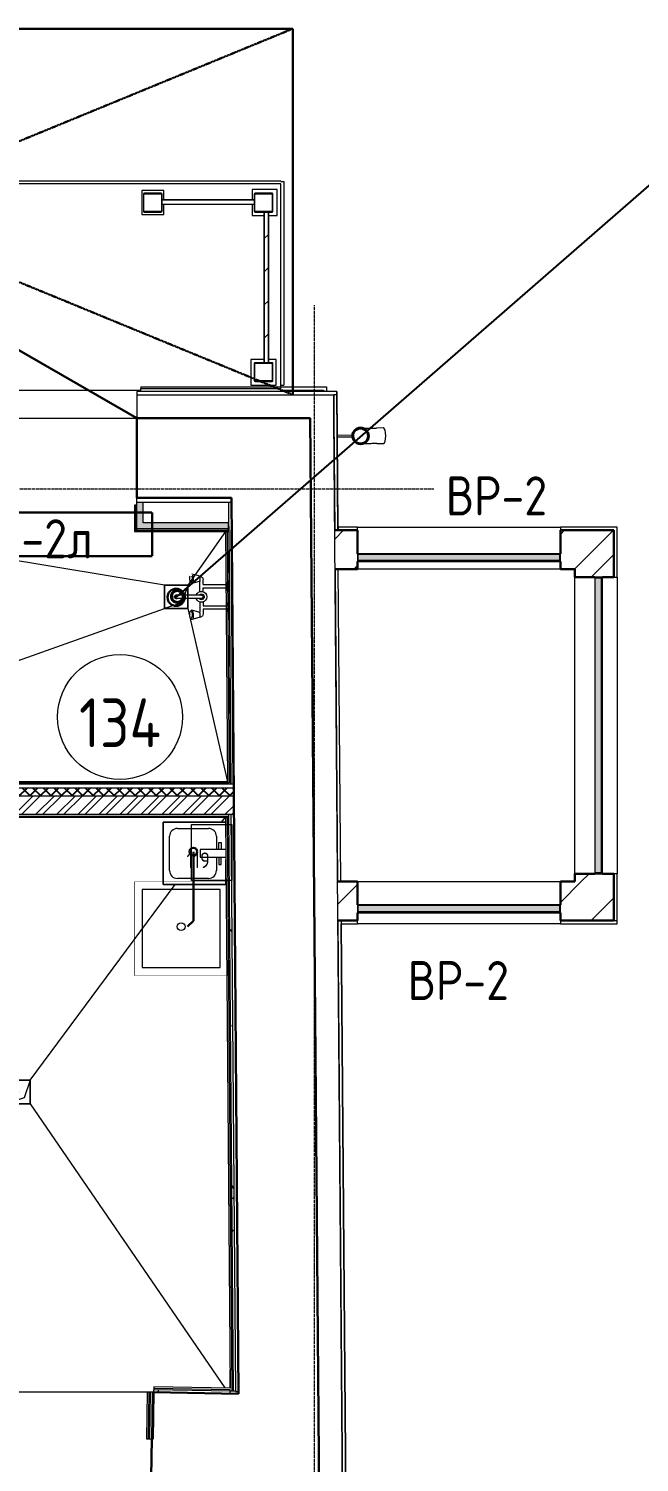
# Model space of a CAD drawing. Header units: millimetres. Extents: x -10178924 to 11692288, y -947381 to 58396.
# Drawn here: x 53519 to 57430, y -55059 to -45874 of the extents above; entities that cross this region are included whole.
import ezdxf
from ezdxf import colors
from ezdxf.entities.mleader import LeaderData, LeaderLine
from ezdxf.math import Vec2, Vec3

# ---------------------------------------------------------------- set-up
doc = ezdxf.new("R2010")
doc.units = ezdxf.units.MM
doc.linetypes.add('ADSK_Линия сетки', pattern=[25, 20, -2.5, 0, -2.5])
doc.linetypes.add('ADSK_Штриховая_ш3 п1_5', pattern=[4.5, 3, -1.5])
for name, color, linetype, lineweight in [('!К1', 32, 'Continuous', 30), ('!К3', 30, 'Continuous', 30), ('_ Окна', 7, 'Continuous', 9), ('_Задание ВК', 5, 'Continuous', 9), ('Аннотация', 7, 'Continuous', 18), ('Двери', 7, 'Continuous', 9), ('Марки дверей', 7, 'Continuous', 20), ('Марки окон', 7, 'Continuous', 20), ('Обобщенные модели', 7, 'Continuous', 18), ('Оборудование', 7, 'Continuous', 18), ('Ограждение', 7, 'Continuous', 9), ('Окна', 7, 'Continuous', 9), ('Оси', 253, 'Continuous', 9), ('Перекрытие', 7, 'Continuous', 18), ('Пищ_Спец', 250, 'Continuous', 30), ('Сантехника', 7, 'Continuous', 18), ('Стены внутренние', 7, 'Continuous', 18), ('Стены наружные', 7, 'Continuous', 18), ('Стены несущие', 7, 'Continuous', 30), ('Стены отделка', 7, 'Continuous', 30), ('Стены штриховка', 7, 'Continuous', 9), ('ТХ', 5, 'Continuous', 5), ('ТХ ВК Оборудование', 5, 'Continuous', 15), ('ШТРИХОВКА', 252, 'Continuous', 15)]:
    doc.layers.add(name, color=color, linetype=linetype, lineweight=lineweight)
doc.layers.add('Линии', color=7, linetype='Continuous', lineweight=9, true_color=0x00a600)
doc.layers.add('Тонкая', color=7, linetype='Continuous')
doc.styles.add('GOST Common', font='GOST_Common.ttf', dxfattribs={"width": 0.9, "height": 350})
doc.styles.add('GOST Common_2', font='GOST_Common.ttf', dxfattribs={"width": 0.9, "height": 250})
doc.styles.add('ISO_100', font='isocpeui.ttf', dxfattribs={"height": 150})
pattern_1 = [(0, (0, -66749.99), (406.4, 101.6), [33.528, -271.272, 33.528, -271.272, -1625.6]), (0, (0, -66749.99), (406.4, 101.6), [-609.6, 33.528, -576.072, 33.528, -271.272, -711.2]), (0, (0, -66749.99), (406.4, 101.6), [-1524, 33.528, -169.672, 33.528, -474.472]), (120, (152.4, -66699.19), (-291.18818, 301.15272), [33.528, -271.272, 33.528, -271.272, -1625.6]), (120, (152.4, -66699.19), (-291.18818, 301.15272), [-609.6, 33.528, -576.072, 33.528, -271.272, -711.2]), (120, (152.4, -66699.19), (-291.18818, 301.15272), [-1524, 33.528, -169.672, 33.528, -474.472]), (240, (203.2, -66495.99), (-115.21182, -402.75272), [33.528, -271.272, 33.528, -271.272, -1625.6]), (240, (203.2, -66495.99), (-115.21182, -402.75272), [-609.6, 33.528, -576.072, 33.528, -271.272, -711.2]), (240, (203.2, -66495.99), (-115.21182, -402.75272), [-1524, 33.528, -169.672, 33.528, -474.472])]
pattern_2 = [(45, (0, 0), (-106.06602, 106.06602), [])]
pattern_3 = [(45, (0, -66750), (-235.7317, 235.7317), []), (45, (157.15, -66750), (-235.7317, 235.7317), [])]

# ---------------------------------------------------------------- blocks, each defined once
blk = doc.blocks.new('оси')
at = {"layer": 'Оси', "linetype": 'ADSK_Линия сетки'}
for p, q in [((61850, -2196.5), (61850, 46378)), ((-3614.3, 45200), (62615.4, 45200))]:
    blk.add_line(p, q, dxfattribs=at)
blk = doc.blocks.new('GM_Отверстие прямоугольное _в плите_ - Отверстие-1400855-План 1-го этажа')
at = {"layer": 'Обобщенные модели'}
for p, q in [((-75, -75), (-75, 75)), ((-75, 75), (75, 75)), ((75, 75), (-75, 75)), ((-75, 75), (-75, -75)), ((-75, -75), (-37.5, 37.5)), ((-37.5, 37.5), (75, 75)), ((75, 75), (75, -75)), ((75, -75), (75, 75)), ((75, -75), (-75, -75)), ((-75, -75), (75, -75))]:
    blk.add_line(p, q, dxfattribs=at)
for start, end in [(360, 180), (180, 360), (60, 165), (300, 360), (195, 270)]:
    blk.add_arc((0, 0), 2.5, start, end, dxfattribs=at)
blk = doc.blocks.new('AC_Дверь_Двупольная_Стальная - 1360х2180h В_ДН-2л-2587304-План 1-го этажа')
at = {"layer": 'Двери', "lineweight": 30}
for p, q in [((700, 255), (-166, 755)), ((-700, 255), (-353.6, 455))]:
    blk.add_line(p, q, dxfattribs=at)
blk = doc.blocks.new('Водосток - Тип 1 _карниз больше 490мм_-5171559-План 1-го этажа')
at = {"layer": 'Обобщенные модели', "lineweight": 9}
h = blk.add_hatch(dxfattribs=at)
h.set_pattern_fill('FP_18', color=256, style=0, pattern_type=2)
h.set_pattern_definition([(134.537, (43058.06, -55833.66), (-106.91965, -105.20546), [])])
h.paths.add_polyline_path([(173.7, 148.9), (173.7, 171.1), (164.1, 191.2), (146.7, 205), (125, 210), (102.3, 204.3), (85.3, 190), (76.3, 171.1), (77.4, 146.5), (85.9, 128.8), (103.3, 115), (127.4, 110.6), (146.7, 115), (164.1, 128.8), (173.6, 148.5)])
at = {"layer": 'Обобщенные модели'}
for p, q in [((75, 306.2), (75, 263.6)), ((175, 263.6), (175, 306.2)), ((120, 109.1), (120, 11.1)), ((130, 11.1), (130, 109.1))]:
    blk.add_line(p, q, dxfattribs=at)
at = {"layer": 'Обобщенные модели', "flags": 128}
for points in [[(75, 173), (75, 174.3), (75, 177), (75, 179.8), (75, 182.9), (75, 186.2), (75, 189.7), (75, 193.4), (75, 197.2), (75, 201.3), (75, 205.5), (75, 209.9), (75, 214.4), (75, 219.1), (75, 224), (75, 229), (75, 234.1), (75, 239.3), (75, 244.6), (75, 250.1), (75, 255.6), (75, 261.3), (75, 263.6)], [(175, 263.6), (175, 258), (175, 252.4), (175, 246.9), (175, 241.5), (175, 236.2), (175, 231.1), (175, 226), (175, 221.1), (175, 216.4), (175, 211.8), (175, 207.3), (175, 203), (175, 198.9), (175, 194.9), (175, 191.2), (175, 187.6), (175, 184.3), (175, 181.1), (175, 178.1), (175, 175.4), (175, 173)]]:
    blk.add_lwpolyline(points, dxfattribs=at)
at = {"layer": 'Обобщенные модели'}
for start, end in [(90, 270), (270, 90)]:
    blk.add_arc((125, 160), 52, start, end, dxfattribs=at)
at = {"layer": 'Обобщенные модели', "lineweight": 40}
for start, end in [(90, 270), (270, 90)]:
    blk.add_arc((125, 160), 50, start, end, dxfattribs=at)
at = {"layer": 'Обобщенные модели'}
for start_param, end_param in [(4.712389, 6.283185), (3.141593, 4.712389)]:
    blk.add_ellipse((125, 306.2), major_axis=(-50, 0), ratio=0.309017, start_param=start_param, end_param=end_param, dxfattribs=at)
blk = doc.blocks.new('Ограждение крыльца 3 - Ограждение крыльца 1-1930270-План 1-го этажа')
at = {"layer": 'Ограждение'}
h = blk.add_hatch(dxfattribs=at)
h.set_pattern_fill('FP_23', color=256, style=0, pattern_type=2)
h.set_pattern_definition(pattern_2)
h.paths.add_polyline_path([(54373.6, 44824.5), (54373.6, 44933.1), (54369.6, 44933.1), (54369.6, 44824.5)])
h.paths.add_polyline_path([(54367.9, 44818.8), (54371.9, 44820.5), (54373.6, 44824.5), (54368.9, 44822.8)])
h.paths.add_polyline_path([(54367.9, 44818.8), (54367.9, 44822.8), (54259.2, 44822.8), (54259.2, 44818.8)])
h.paths.add_polyline_path([(54253.6, 44824.5), (54257.6, 44824.5), (54257.6, 44933.1), (54253.6, 44933.1), (54253.6, 44870.2)])
h.paths.add_polyline_path([(54259.2, 44818.8), (54257.6, 44823.4), (54253.6, 44824.5), (54255.2, 44820.5)])
h.paths.add_polyline_path([(54259.2, 44938.8), (54259.2, 44934.8), (54367.9, 44934.8), (54367.9, 44938.8)])
h.paths.add_polyline_path([(54253.6, 44933.1), (54258.2, 44934.8), (54259.2, 44938.8), (54255.2, 44937.1)])
h.paths.add_polyline_path([(54373.6, 44933.1), (54371.9, 44937.1), (54367.9, 44938.8), (54369.6, 44934.2), (54371.9, 44933.6)])
h = blk.add_hatch(dxfattribs=at)
h.set_pattern_fill('FP_23', color=256, style=0, pattern_type=2)
h.set_pattern_definition(pattern_2)
h.paths.add_polyline_path([(55030.2, 44818.8), (55077.9, 44818.8), (55077.9, 44822.8), (54969.2, 44822.8), (54969.2, 44818.8), (55029.7, 44818.8)])
h.paths.add_polyline_path([(55083.6, 44824.5), (55083.6, 44933.1), (55079.6, 44933.1), (55079.6, 44824.5)])
h.paths.add_polyline_path([(55077.9, 44818.8), (55081.9, 44820.5), (55083.6, 44824.5), (55078.9, 44822.8)])
h.paths.add_polyline_path([(54963.6, 44824.5), (54967.6, 44824.5), (54967.6, 44933.1), (54963.6, 44933.1), (54963.6, 44870.2)])
h.paths.add_polyline_path([(54969.2, 44818.8), (54967.6, 44823.4), (54963.6, 44824.5), (54965.2, 44820.5)])
h.paths.add_polyline_path([(55077.9, 44938.8), (54969.2, 44938.8), (54969.2, 44934.8), (55077.9, 44934.8)])
h.paths.add_polyline_path([(55083.6, 44933.1), (55081.9, 44937.1), (55077.9, 44938.8), (55079.6, 44934.2), (55081.9, 44933.6)])
h.paths.add_polyline_path([(54963.6, 44933.1), (54968.2, 44934.8), (54969.2, 44938.8), (54965.2, 44937.1)])
h = blk.add_hatch(dxfattribs=at)
h.set_pattern_fill('FP_23', color=256, style=0, pattern_type=2)
h.set_pattern_definition(pattern_2)
h.paths.add_polyline_path([(55028, 43853.8), (55055, 43853.8), (55055, 44818.8), (55028, 44818.8), (55028, 44010.3)])
h = blk.add_hatch(dxfattribs=at)
h.set_pattern_fill('FP_23', color=256, style=0, pattern_type=2)
h.set_pattern_definition(pattern_2)
h.paths.add_polyline_path([(55083.6, 43739.5), (55083.6, 43848.1), (55079.6, 43848.1), (55079.6, 43739.5)])
h.paths.add_polyline_path([(55077.9, 43733.8), (55081.9, 43735.5), (55083.6, 43739.5), (55078.9, 43737.8)])
h.paths.add_polyline_path([(55077.9, 43733.8), (55077.9, 43737.8), (54969.2, 43737.8), (54969.2, 43733.8), (55014.5, 43733.8)])
h.paths.add_polyline_path([(54963.6, 43739.5), (54967.6, 43739.5), (54967.6, 43848.1), (54963.6, 43848.1)])
h.paths.add_polyline_path([(54969.2, 43733.8), (54967.6, 43738.4), (54963.6, 43739.5), (54965.2, 43735.5)])
h.paths.add_polyline_path([(55077.9, 43853.8), (54969.2, 43853.8), (54969.2, 43849.8), (55077.9, 43849.8)])
h.paths.add_polyline_path([(55083.6, 43848.1), (55081.9, 43852.1), (55077.9, 43853.8), (55079.6, 43849.2)])
h.paths.add_polyline_path([(54963.6, 43848.1), (54968.2, 43849.8), (54969.2, 43853.8), (54965.2, 43852.1), (54964.2, 43849.6)])
for p, q in [((54384.1, 44956.6), (54243.6, 44956.6)), ((54243.6, 44956.6), (54243.6, 44803.2)), ((54384.1, 44899.4), (54384.1, 44956.6)), ((55110.1, 44962.8), (54950.7, 44962.8)), ((54950.7, 44962.8), (54950.7, 44899.4)), ((55110.1, 44797.8), (55110.1, 44962.8)), ((54373.6, 44899.5), (54963.6, 44899.5)), ((54963.6, 44895.4), (54373.6, 44895.4)), ((54373.6, 44869.5), (54963.6, 44869.5)), ((54384.1, 44803.2), (54384.1, 44869.7)), ((54950.7, 44869.7), (54950.7, 44797.8)), ((55026.5, 43853.8), (55026.5, 44818.8)), ((55056.5, 43853.8), (55056.5, 44818.8)), ((54243.6, 44803.2), (54384.1, 44803.2)), ((54950.7, 44797.8), (55026.6, 44797.8)), ((55056.4, 44797.8), (55110.1, 44797.8)), ((55026.6, 43873.8), (54941.5, 43873.8)), ((54941.5, 43873.8), (54941.5, 43708.8)), ((55103.6, 43873.8), (55056.4, 43873.8)), ((55103.6, 43708.8), (55103.6, 43873.8)), ((54941.5, 43708.8), (55103.6, 43708.8))]:
    blk.add_line(p, q, dxfattribs=at)
at = {"layer": 'Ограждение', "lineweight": 18}
for p, q in [((54253.6, 44933.1), (54253.6, 44824.5)), ((54257.6, 44824.5), (54257.6, 44933.1)), ((54367.9, 44938.8), (54259.2, 44938.8)), ((54259.2, 44934.8), (54367.9, 44934.8)), ((54369.6, 44933.1), (54369.6, 44824.5)), ((54373.6, 44824.5), (54373.6, 44933.1)), ((54963.6, 44933.1), (54963.6, 44824.5)), ((54967.6, 44824.5), (54967.6, 44933.1)), ((55077.9, 44938.8), (54969.2, 44938.8)), ((54969.2, 44934.8), (55077.9, 44934.8)), ((55079.6, 44933.1), (55079.6, 44824.5)), ((55083.6, 44824.5), (55083.6, 44933.1)), ((54367.9, 44822.8), (54259.2, 44822.8)), ((54259.2, 44818.8), (54367.9, 44818.8)), ((55077.9, 44822.8), (54969.2, 44822.8)), ((54969.2, 44818.8), (55077.9, 44818.8)), ((55055, 44818.8), (55028, 44818.8)), ((55028, 44818.8), (55028, 43853.8)), ((55055, 43853.8), (55055, 44818.8)), ((54963.6, 43848.1), (54963.6, 43739.5)), ((54967.6, 43739.5), (54967.6, 43848.1)), ((55077.9, 43853.8), (54969.2, 43853.8)), ((54969.2, 43849.8), (55077.9, 43849.8)), ((55028, 43853.8), (55055, 43853.8)), ((55079.6, 43848.1), (55079.6, 43739.5)), ((55083.6, 43739.5), (55083.6, 43848.1)), ((55077.9, 43737.8), (54969.2, 43737.8)), ((54969.2, 43733.8), (55077.9, 43733.8))]:
    blk.add_line(p, q, dxfattribs=at)
for centre, radius, start, end in [((54259.2, 44933.1), 5.66, 90, 180), ((54259.2, 44933.1), 1.66, 90, 180), ((54367.9, 44933.1), 5.66, 0, 90), ((54367.9, 44933.1), 1.66, 0, 90), ((54969.2, 44933.1), 5.66, 90, 180), ((54969.2, 44933.1), 1.66, 90, 180), ((55077.9, 44933.1), 5.66, 0, 90), ((55077.9, 44933.1), 1.66, 0, 90), ((54259.2, 44824.5), 5.66, 180, 270), ((54259.2, 44824.5), 1.66, 180, 270), ((54367.9, 44824.5), 5.66, 270, 0), ((54367.9, 44824.5), 1.66, 270, 0), ((54969.2, 44824.5), 5.66, 180, 270), ((54969.2, 44824.5), 1.66, 180, 270), ((55077.9, 44824.5), 5.66, 270, 0), ((55077.9, 44824.5), 1.66, 270, 0), ((54969.2, 43848.1), 5.66, 90, 180), ((54969.2, 43848.1), 1.66, 90, 180), ((55077.9, 43848.1), 5.66, 0, 90), ((55077.9, 43848.1), 1.66, 0, 90), ((54969.2, 43739.5), 5.66, 180, 270), ((54969.2, 43739.5), 1.66, 180, 270), ((55077.9, 43739.5), 5.66, 270, 0), ((55077.9, 43739.5), 1.66, 270, 0)]:
    blk.add_arc(centre, radius, start, end, dxfattribs=at)
blk = doc.blocks.new('Жалюзи помышленые - 1900 x1100 мм-3109638-План 1-го этажа')
at = {"layer": 'Окна', "true_color": 0x373f43}
for points in [[(945, 38.3), (942.3, 41), (-942.3, 41), (-945, 38.3), (942.3, 38.3)], [(945, -1.5), (945, 38.3), (-945, 38.3), (-945, -1.5), (942.3, -1.5)], [(902.5, 41), (900, 43.5), (-900, 43.5), (-902.5, 41), (900, 41)], [(900, 46), (-900, 46), (-900, 43.5), (900, 43.5)], [(947.5, -4), (945, -1.5), (-945, -1.5), (-947.5, -4), (945, -4)]]:
    blk.add_hatch(color=149, dxfattribs=at).paths.add_polyline_path(points)
at = {"layer": '_ Окна', "lineweight": 18}
for p, q in [((-900, 46), (-950, 46)), ((-950, 46), (-950, -4)), ((-945, 38.3), (-942.3, 41)), ((-945, -1.5), (-945, 38.3)), ((-942.3, 41), (-902.5, 41)), ((-902.5, 41), (-900, 43.5)), ((-900, 43.5), (-900, 46)), ((950, 46), (900, 46)), ((900, 46), (900, 43.5)), ((900, 43.5), (902.5, 41)), ((902.5, 41), (942.3, 41)), ((942.3, 41), (945, 38.3)), ((945, 38.3), (945, -1.5)), ((950, -4), (950, 46)), ((-950, -4), (-947.5, -4)), ((-947.5, -4), (-945, -1.5)), ((945, -1.5), (947.5, -4)), ((947.5, -4), (950, -4))]:
    blk.add_line(p, q, dxfattribs=at)
at = {"layer": 'Окна'}
for p, q in [((945, 38.3), (-945, 38.3)), ((-902.5, 41), (902.5, 41)), ((900, 46), (-900, 46)), ((900, 43.5), (-900, 43.5)), ((-947.5, -4), (947.5, -4)), ((945, -1.5), (-945, -1.5))]:
    blk.add_line(p, q, dxfattribs=at)
blk = doc.blocks.new('Жалюзи помышленые - 1300 x1100 мм-3109425-План 1-го этажа')
at = {"layer": 'Окна', "true_color": 0x373f43}
for points in [[(-645, 21.1), (-647.5, 18.6), (647.5, 18.6), (645, 21.1)], [(-602.5, 63.6), (-642.3, 63.6), (-645, 61), (645, 61), (642.3, 63.6), (-600, 63.6)], [(642.3, 61), (-645, 61), (-645, 21.1), (645, 21.1), (645, 61)], [(-600, 66.1), (-602.5, 63.6), (602.5, 63.6), (600, 66.1)], [(-597.5, 68.6), (-600, 68.6), (-600, 66.1), (600, 66.1), (600, 68.6)]]:
    blk.add_hatch(color=149, dxfattribs=at).paths.add_polyline_path(points)
at = {"layer": '_ Окна', "lineweight": 18}
for p, q in [((-600, 68.6), (-650, 68.6)), ((-650, 68.6), (-650, 18.6)), ((-650, 18.6), (-647.5, 18.6)), ((-647.5, 18.6), (-645, 21.1)), ((-645, 61), (-642.3, 63.6)), ((-645, 21.1), (-645, 61)), ((-642.3, 63.6), (-602.5, 63.6)), ((-602.5, 63.6), (-600, 66.1)), ((-600, 66.1), (-600, 68.6)), ((650, 68.6), (600, 68.6)), ((600, 68.6), (600, 66.1)), ((600, 66.1), (602.5, 63.6)), ((602.5, 63.6), (642.3, 63.6)), ((642.3, 63.6), (645, 61)), ((645, 61), (645, 21.1)), ((645, 21.1), (647.5, 18.6)), ((647.5, 18.6), (650, 18.6)), ((650, 18.6), (650, 68.6))]:
    blk.add_line(p, q, dxfattribs=at)
at = {"layer": 'Окна'}
for p, q in [((-647.5, 18.6), (647.5, 18.6)), ((645, 61), (-645, 61)), ((645, 21.1), (-645, 21.1)), ((-602.5, 63.6), (602.5, 63.6)), ((600, 68.6), (-600, 68.6)), ((600, 66.1), (-600, 66.1))]:
    blk.add_line(p, q, dxfattribs=at)
blk = doc.blocks.new('SND_2D_Раковина - 400х400-V71-План 1-го этажа')
at = {"layer": 'Сантехника'}
for p, q in [((-200, 178.1), (-200, -220)), ((-200, -220), (-200, 178.1)), ((-110, 120), (-25, 120)), ((-70, 150), (-25, 150)), ((-70, 135), (-70, 150)), ((-25, 135), (-70, 135)), ((-25, 179.5), (-25, 15)), ((25, 15), (25, 179.9)), ((70, 150), (25, 150)), ((25, 135), (70, 135)), ((25, 120), (110, 120)), ((200, 180), (40, 180)), ((40, 180), (200, 180)), ((70, 135), (70, 150)), ((200, -220), (200, 180)), ((200, 180), (200, -220)), ((-160, -130), (-160, 70)), ((-25, 15), (25, 15)), ((160, 70), (160, -130)), ((110, -180), (-110, -180)), ((-200, -220), (200, -220)), ((200, -220), (-200, -220))]:
    blk.add_line(p, q, dxfattribs=at)
for centre, start, end in [((-110, 70), 90, 180), ((110, 70), 0, 90), ((-110, -130), 180, 270), ((110, -130), 270, 0)]:
    blk.add_arc(centre, 50, start, end, dxfattribs=at)
blk = doc.blocks.new('GM_Отверстие прямоугольное _в плите_ - Отверстие-1879014-Этаж 01 _маркировочный_')
at = {"layer": 'Обобщенные модели'}
for p, q in [((-75, -75), (-75, 75)), ((-75, 75), (75, 75)), ((75, 75), (-75, 75)), ((-75, 75), (-75, -75)), ((-75, -75), (-37.5, 37.5)), ((-37.5, 37.5), (75, 75)), ((75, 75), (75, -75)), ((75, -75), (75, 75)), ((75, -75), (-75, -75)), ((-75, -75), (75, -75))]:
    blk.add_line(p, q, dxfattribs=at)
for start, end in [(360, 180), (180, 360), (60, 165), (300, 360), (195, 270)]:
    blk.add_arc((0, 0), 2.5, start, end, dxfattribs=at)
blk = doc.blocks.new('1 этаж')
at = {"layer": 'Стены внутренние'}
for points in [[(54252, -23921.2), (54252, -23791.2), (54212, -23791.2), (54212, -23921.2)], [(54798, -23961.2), (54798.3, -23961.2), (54798, -23921.2), (54212, -23921.2), (54212, -23961.2), (54486.7, -23961.2)]]:
    blk.add_hatch(color=256, dxfattribs=at).paths.add_polyline_path(points)
at = {"layer": 'Стены внутренние', "lineweight": 9}
h = blk.add_hatch(dxfattribs=at)
h.set_pattern_fill('FP_28', color=256, style=0, pattern_type=2)
h.set_pattern_definition(pattern_3)
h.paths.add_polyline_path([(55517.7, -24219.9), (55624.6, -24219.9), (55624.6, -23969.9), (55479.5, -23969.9), (55481.5, -24219.9), (55501.5, -24219.9)])
h.paths.add_polyline_path([(57017.4, -24219.9), (57017.4, -23969.9), (56924.6, -23969.9), (56924.6, -24219.9), (57001.5, -24219.9)])
h = blk.add_hatch(dxfattribs=at)
h.set_pattern_fill('FP_28', color=256, style=0, pattern_type=2)
h.set_pattern_definition(pattern_3)
h.paths.add_polyline_path([(57267.4, -26219.9), (57267.4, -26169.9), (57017.4, -26169.9), (57017.4, -26219.9), (57227.3, -26219.9)])
h.paths.add_polyline_path([(57017.4, -24269.9), (57267.4, -24269.9), (57267.4, -23969.9), (57017.4, -23969.9), (57017.4, -24254.8)])
h = blk.add_hatch(dxfattribs=at)
h.set_pattern_fill('FP_12', color=256, style=0, pattern_type=2)
h.set_pattern_definition(pattern_1)
h.paths.add_polyline_path([(54829.1, -29482.6), (54844.1, -29482.5), (54814.1, -25779), (54799.1, -25779.1), (54827.9, -29335.9)])
h = blk.add_hatch(dxfattribs=at)
h.set_pattern_fill('FP_28', color=256, style=0, pattern_type=2)
h.set_pattern_definition(pattern_3)
h.paths.add_polyline_path([(55517.7, -26469.9), (55624.6, -26469.9), (55624.6, -26219.9), (55497.7, -26219.9), (55499.7, -26469.9), (55501.5, -26469.9)])
h.paths.add_polyline_path([(57017.4, -26469.9), (57267.4, -26469.9), (57267.4, -26219.9), (56924.6, -26219.9), (56924.6, -26469.9), (56957.1, -26469.9)])
h = blk.add_hatch(dxfattribs=at)
h.set_pattern_fill('FP_12', color=256, style=0, pattern_type=2)
h.set_pattern_definition(pattern_1)
h.paths.add_polyline_path([(54809.2, -29499.9), (54808, -29484.8), (54319.9, -29476.6), (54319.6, -29491.6), (54808, -29499.8)])
at = {"layer": 'Стены штриховка'}
h = blk.add_hatch(dxfattribs=at)
h.set_pattern_fill('ANSI32', color=256, scale=10)
h.set_pattern_definition([(45, (-32053.86, -66749.99), (-67.35192, 67.35192), []), (45, (-32008.96, -66749.99), (-67.35192, 67.35192), [])])
h.paths.add_polyline_path([(47623, -27358.3), (48148, -27358.3), (48148, -27238.3), (47503, -27238.3), (47503, -29676), (47623, -29678.1)])
h.paths.add_polyline_path([(49318, -27358.3), (49890.5, -27358.3), (49890.5, -27238.3), (49078, -27238.3), (49078, -27358.3), (49198, -27358.3), (49198, -29704.7), (49318, -29706.7)])
h.paths.add_polyline_path([(51396.7, -27238.3), (50820.5, -27238.3), (50820.5, -27358.3), (50938, -27358.3), (50938, -29734.1), (51058, -29736.2), (51058, -27358.3), (51396.7, -27358.3)])
h.paths.add_polyline_path([(52783, -27238.3), (52771, -27238.3), (52326.7, -27238.3), (52326.7, -27358.3), (52783, -27358.3)])
h.paths.add_polyline_path([(52783, -25921.2), (52903, -25921.2), (52903, -25791.2), (54833.5, -25791.2), (54832.5, -25671.2), (52783, -25671.2)])
h.paths.add_polyline_path([(52903, -26951.2), (52783, -26951.2), (52783, -29745.3), (52783.3, -29745.3), (52903, -29761.9)])
at = {"layer": 'Тонкая', "transparency": 33554687}
h = blk.add_hatch(dxfattribs=at)
h.set_pattern_fill('ANSI37', color=256, scale=15, angle=90)
h.set_pattern_definition([(135, (-30258.043, -66749.993), (-33.67596, -33.67596), []), (225, (-30258.043, -66749.993), (33.67596, -33.67596), [])])
h.paths.add_polyline_path([(54833.2, -25671.2), (54832.8, -25621.2), (52783, -25621.2), (52783, -25671.2)])
at = {"layer": 'Линии', "color": 7, "linetype": 'ADSK_Штриховая_ш3 п1_5', "lineweight": 30}
for p, q in [((55211, -20756.5), (49511, -20756.5)), ((55211, -20756.5), (49511, -23101.2)), ((49511, -20756.5), (55211, -23101.2)), ((55211, -23101.2), (55211, -20756.5)), ((52729.9, -23856), (54309.9, -23856)), ((54309.9, -23856), (54309.9, -24136)), ((54309.9, -24136), (52729.9, -24136))]:
    blk.add_line(p, q, dxfattribs=at)
at = {"layer": 'Линии', "color": 7, "linetype": 'ADSK_Штриховая_ш3 п1_5'}
blk.add_line((54319.6, -29491.6), (52918.9, -29491.6), dxfattribs=at)
at = {"layer": 'Линии', "color": 7}
blk.add_circle((54104.2, -25165.9), 400, dxfattribs=at)
at = {"layer": 'Перекрытие'}
for p, q in [((55133.6, -23081.2), (55133.6, -23041.2)), ((52812, -23251.2), (54212, -23251.2)), ((54755, -25839.9), (54779.3, -25807.1)), ((53528, -27493.3), (54458.1, -26239.9)), ((53528, -27643.3), (54774.4, -29464.3)), ((54808, -29347.2), (54808, -29464.9))]:
    blk.add_line(p, q, dxfattribs=at)
at = {"layer": 'Перекрытие', "color": 8, "true_color": 0x7f7f7f}
for p, q in [((54388.2, -24321.9), (51410.1, -23826.2)), ((54779.9, -23977.1), (54538.2, -24321.9)), ((51255.1, -25581.2), (54388.2, -24471.9)), ((54538.2, -24471.9), (54793.2, -25581.2))]:
    blk.add_line(p, q, dxfattribs=at)
at = {"layer": 'Стены внутренние'}
for p, q in [((56924.6, -24219.9), (55624.6, -24219.9)), ((57017.4, -26169.9), (57017.4, -24269.9)), ((55624.6, -26219.9), (56924.6, -26219.9))]:
    blk.add_line(p, q, dxfattribs=at)
at = {"layer": 'Стены наружные'}
for p, q in [((51391.1, -21731.2), (55133.6, -21731.2)), ((55133.6, -21751.2), (51391.1, -21751.2)), ((55133.6, -21736.5), (55133.6, -21731.2)), ((55133.6, -21736.5), (55153.6, -21736.5)), ((55133.6, -23041.2), (55133.6, -21751.2)), ((55153.6, -21736.5), (55153.6, -23041.2)), ((54236.4, -23051.2), (55426.3, -23051.2)), ((54236.4, -23051.2), (54236.4, -23061.2)), ((55133.6, -23041.2), (55153.6, -23041.2)), ((55426.3, -23051.2), (55426.6, -23081.2)), ((52835, -23071.2), (54235, -23071.2)), ((54235, -23061.2), (55132.6, -23061.2)), ((54235, -23061.2), (54235, -23081.2)), ((55132.6, -23061.2), (55132.6, -23080.2)), ((55132.6, -23071.2), (55406.5, -23071.2)), ((55406.5, -23071.2), (55406.6, -23081.2)), ((55624.6, -23949.9), (56924.6, -23949.9)), ((57287.4, -24269.9), (57287.4, -26169.9)), ((56924.6, -26489.9), (55624.6, -26489.9))]:
    blk.add_line(p, q, dxfattribs=at)
at = {"layer": 'Стены несущие'}
for p, q in [((54212, -23251.2), (54212, -23761.2)), ((54212, -23251.2), (55323, -23251.2)), ((55382.5, -30616.5), (55323, -23251.2)), ((54817.1, -23761.2), (54212, -23761.2)), ((54817.1, -23761.2), (54863.5, -29500.8)), ((55624.6, -23969.9), (55479.5, -23969.9)), ((55624.6, -24119.9), (55624.6, -23969.9)), ((56924.6, -23969.9), (56924.6, -24119.9)), ((57267.4, -23969.9), (56924.6, -23969.9)), ((57267.4, -23969.9), (57267.4, -24269.9)), ((57267.4, -24269.9), (57267.4, -23969.9)), ((55481.5, -24219.9), (55624.6, -24219.9)), ((55624.6, -24219.9), (55624.6, -24169.9)), ((56924.6, -24169.9), (56924.6, -24219.9)), ((56924.6, -24219.9), (57017.4, -24219.9)), ((57017.4, -24219.9), (57017.4, -24269.9)), ((57017.4, -24269.9), (57144.8, -24269.9)), ((57194.8, -24269.9), (57267.4, -24269.9)), ((57017.4, -26169.9), (57017.4, -26219.9)), ((57144.8, -26169.9), (57017.4, -26169.9)), ((57267.4, -26169.9), (57194.8, -26169.9)), ((57267.4, -26169.9), (57267.4, -26219.9)), ((57267.4, -26469.9), (57267.4, -26169.9)), ((55624.6, -26219.9), (55497.7, -26219.9)), ((55624.6, -26369.9), (55624.6, -26219.9)), ((57017.4, -26219.9), (56924.6, -26219.9)), ((56924.6, -26219.9), (56924.6, -26369.9)), ((55624.6, -26469.9), (55624.6, -26419.9)), ((56924.6, -26419.9), (56924.6, -26469.9)), ((55499.7, -26469.9), (55624.6, -26469.9)), ((57267.4, -26469.9), (56924.6, -26469.9)), ((54319.6, -29491.6), (54314.6, -29791.2)), ((54319.6, -29491.6), (54863.5, -29500.8)), ((54307.9, -29791.1), (54300.5, -30231.1)), ((54314.6, -29791.2), (54307.9, -29791.1))]:
    blk.add_line(p, q, dxfattribs=at)
at = {"layer": 'Стены отделка', "lineweight": 9}
for p, q in [((55492.3, -23081.2), (54212, -23081.2)), ((54212, -23081.2), (54212, -23251.2)), ((54212, -23101.2), (54372.5, -23101.2)), ((55482.4, -23080.2), (54235, -23080.2)), ((55472.5, -23101.2), (55473.7, -23251.2)), ((55473.7, -23251.2), (55472.5, -23101.2)), ((55482.4, -23081.2), (55482.4, -23080.2)), ((55499.5, -23969.9), (55492.3, -23081.2)), ((55493.5, -23081.2), (55492.5, -23081.2)), ((55492.5, -23081.2), (55499.5, -23949.9)), ((55500.5, -23949.9), (55493.5, -23081.2)), ((55323, -23251.2), (55323.7, -23251.2)), ((55323.7, -23251.2), (55383.2, -30616.5)), ((54212, -23969.1), (54212, -23761.2)), ((54196.1, -23808.7), (54196.1, -23977.1)), ((54212, -23808.7), (54196.1, -23808.7)), ((54798, -23791.2), (54212, -23791.2)), ((54252, -23921.2), (54252, -23791.2)), ((54818, -23791), (54798, -23791.1)), ((54798, -23791.1), (54812.6, -25596.2)), ((54864.1, -29486.4), (54818, -23791)), ((54798.3, -23961.2), (54212, -23961.2)), ((54798.3, -23921.2), (54252, -23921.2)), ((54780.1, -23969.3), (54793.2, -25581.2)), ((54797.6, -23977.1), (54797.6, -23961.2)), ((54798.3, -23961.2), (54798.3, -23921.2)), ((54828.3, -25596.2), (54815.1, -23969)), ((55499.5, -23949.9), (55500.3, -23949.9)), ((55500.3, -23949.9), (55500.3, -23969.9)), ((55624.6, -23949.9), (55500.5, -23949.9)), ((55624.6, -23969.9), (55624.6, -23949.9)), ((57287.4, -23949.9), (56924.6, -23949.9)), ((56924.6, -23949.9), (56924.6, -23969.9)), ((57267.4, -23969.9), (57267.4, -23969.9)), ((57287.4, -24269.9), (57287.4, -23949.9)), ((54196.1, -23977.1), (54797.6, -23977.1)), ((55517.7, -26219.9), (55501.5, -24219.9)), ((57267.4, -24269.9), (57287.4, -24269.9)), ((54793.2, -25581.2), (52783, -25581.2)), ((54834, -25791.2), (52903, -25791.2)), ((52918.9, -25807.1), (54799.2, -25807.1)), ((54779.3, -25807.1), (54808.9, -29464.8)), ((54814.2, -25791.2), (54844.1, -29486.6)), ((57287.4, -26169.9), (57267.4, -26169.9)), ((57287.4, -26489.9), (57287.4, -26169.9)), ((57267.4, -26219.9), (57267.4, -26469.9)), ((55553.2, -30615.1), (55519.9, -26489.9)), ((55520, -26489.9), (55553.2, -30615.1)), ((55521, -26489.9), (55624.6, -26489.9)), ((55554.2, -30615.1), (55521, -26489.9)), ((55624.6, -26489.9), (55624.6, -26469.9)), ((56924.6, -26469.9), (56924.6, -26489.9)), ((56924.6, -26489.9), (57287.4, -26489.9)), ((57267.4, -26469.9), (57287.4, -26469.9)), ((54320.2, -29456.6), (54319.6, -29491.6)), ((54808.9, -29464.8), (54320.2, -29456.6)), ((54278, -29490.9), (54272.9, -29790.5)), ((54313, -29491.5), (54278, -29490.9)), ((54307.9, -29791.1), (54313, -29491.5)), ((54809.1, -29482.8), (54844.1, -29482.5)), ((54809.2, -29499.9), (54809.1, -29482.8)), ((54844.1, -29486.6), (54864.1, -29486.4)), ((54272.9, -29790.5), (54307.9, -29791.1))]:
    blk.add_line(p, q, dxfattribs=at)
at = {"layer": 'Стены штриховка'}
for p, q in [((54372.5, -23101.2), (55472.5, -23101.2)), ((55492.5, -23101.2), (55472.5, -23101.2)), ((55473.7, -23251.2), (55479.5, -23969.9)), ((55533.2, -30615.3), (55473.7, -23251.2)), ((54203, -23970.2), (54203, -23808.7)), ((54797.6, -23970.2), (54203, -23970.2)), ((54791.1, -23969.2), (54804.2, -25588.2)), ((54800.1, -23969.1), (54813.3, -25596.2)), ((55500.3, -23949.9), (55500.5, -23949.9)), ((55481.5, -24219.9), (55497.7, -26219.9)), ((54804.2, -25588.2), (52783, -25588.2)), ((54832.6, -25596.2), (52783, -25596.2)), ((54832.8, -25621.2), (52783, -25621.2)), ((52783, -25671.2), (54833.2, -25671.2)), ((52912, -25800.2), (54799.1, -25800.2)), ((54790.3, -25800.2), (54820.1, -29482.7)), ((54799.2, -25791.2), (54829.1, -29482.6)), ((55499.7, -26469.9), (55533.2, -30615.3)), ((55519.7, -26469.9), (55519.9, -26489.9)), ((55521, -26489.9), (55520, -26489.9)), ((54809.1, -29484.9), (54319.9, -29476.6)), ((54809, -29475.9), (54320, -29467.6)), ((54809.1, -29482.8), (54809, -29475.9)), ((54289, -29491.1), (54283.9, -29790.7)), ((54298, -29491.2), (54292.9, -29790.9))]:
    blk.add_line(p, q, dxfattribs=at)
blk.add_blockref('оси', (-6500.4, -68905))
at = {"layer": 'Двери', "color": 8, "true_color": 0x7f7f7f}
blk.add_blockref('AC_Дверь_Двупольная_Стальная - 1360х2180h В_ДН-2л-2587304-План 1-го этажа', (53512, -23506.2), dxfattribs=at)
at = {"layer": 'Обобщенные модели'}
for name, p, rotation in [('Водосток - Тип 1 _карниз больше 490мм_-5171559-План 1-го этажа', (55483.6, -23241.8), 270.4633818725631), ('GM_Отверстие прямоугольное _в плите_ - Отверстие-1879014-Этаж 01 _маркировочный_', (54463.2, -24396.9), 180), ('GM_Отверстие прямоугольное _в плите_ - Отверстие-1400855-План 1-го этажа', (53453, -27568.3), 180)]:
    blk.add_blockref(name, p, dxfattribs=dict(at, rotation=rotation))
at = {"layer": 'Ограждение', "lineweight": 18}
blk.add_blockref('Ограждение крыльца 3 - Ограждение крыльца 1-1930270-План 1-го этажа', (0, -66750), dxfattribs=at)
at = {"layer": 'Окна'}
for name, p, rotation in [('Жалюзи помышленые - 1300 x1100 мм-3109425-План 1-го этажа', (56274.6, -24101.2), 180), ('Жалюзи помышленые - 1900 x1100 мм-3109638-План 1-го этажа', (57148.7, -25219.9), 270), ('Жалюзи помышленые - 1300 x1100 мм-3109425-План 1-го этажа', (56274.6, -26351.2), 180)]:
    blk.add_blockref(name, p, dxfattribs=dict(at, rotation=rotation))
at = {"layer": 'Сантехника', "rotation": 270}
blk.add_blockref('SND_2D_Раковина - 400х400-V71-План 1-го этажа', (54601.4, -26039.9), dxfattribs=at)
at = {"layer": 'Аннотация', "lineweight": 9, "insert": (54104.2, -25202.9), "char_height": 312.5, "width": 520.211, "attachment_point": 5, "line_spacing_factor": 1.022766, "style": 'GOST Common'}
blk.add_mtext('134', dxfattribs=at)
at = {"layer": 'Марки дверей', "lineweight": 9, "insert": (53508.4, -24050.1), "char_height": 250, "width": 869.4, "attachment_point": 5, "line_spacing_factor": 1.022766, "style": 'GOST Common_2'}
blk.add_mtext('\\pxqc,t1.8,3.6,5.4,7.2,9,10.8,12.6,14.4,16.2,18,19.8,21.6,23.4,25.2,27,28.8,30.6,32.4,34.2,36,37.8,39.6,41.4,43.2,45,46.8,48.6,50.4,52.2,54,55.8,57.6;{ДН-2л}', dxfattribs=at)
at = {"layer": 'Марки окон', "lineweight": 9, "char_height": 250, "width": 690.3, "attachment_point": 5, "line_spacing_factor": 1.022766, "style": 'GOST Common_2'}
for insert in [(56515.3, -23749.3), (56271, -26854.2)]:
    blk.add_mtext('\\pxqc,t1.8,3.6,5.4,7.2,9,10.8,12.6,14.4,16.2,18,19.8,21.6,23.4,25.2,27,28.8,30.6,32.4,34.2,36,37.8,39.6,41.4,43.2,45,46.8,48.6,50.4,52.2,54,55.8,57.6;{ВР-2}', dxfattribs=dict(at, insert=insert))
blk = doc.blocks.new('Ванна моечная 600х600х850')
at = {"layer": 'Оборудование', "lineweight": 15, "const_width": 3}
blk.add_lwpolyline([(0, -600), (-600, -600), (-600, 0), (0, 0)], close=True, dxfattribs=at)
at = {"layer": 'Оборудование', "lineweight": 0}
blk.add_lwpolyline([(-550, -550), (-50, -550), (-50, -50), (-550, -50), (-550, -550)], dxfattribs=at)
blk.add_circle((-300, -287.4), 25, dxfattribs=at)
blk = doc.blocks.new('_Dot')
at = {"color": 0, "linetype": 'ByBlock', "lineweight": -2}
blk.add_line((-0.5, 0), (-1, 0), dxfattribs=at)
at = {"color": 0, "linetype": 'ByBlock', "const_width": 0.5}
blk.add_lwpolyline([(-0.25, 0, 1), (0.25, 0, 1)], format="xyb", close=True, dxfattribs=at)
blk = doc.blocks.new('A$Cd13cc678')
at = {"layer": 'ТХ', "color": 7, "linetype": 'Continuous'}
for p, q in [((-8.9, 177.9), (-8.9, 337.6)), ((11.6, 177.9), (11.6, 337.6)), ((-132.5, 193.7), (-144.3, 239.6)), ((-138.6, 234.1), (-132, 232)), ((-128.3, 251.3), (-133.7, 249.7)), ((-133.7, 240.9), (-128.4, 239.3)), ((-132.5, 193.7), (-131.7, 192)), ((-132, 232), (-123.6, 230.7)), ((-131.7, 192), (-129.1, 190.4)), ((-129.1, 190.4), (-125.1, 189.2)), ((-128.9, 183.5), (-128.5, 190.3)), ((-128.4, 239.3), (-121.7, 238.2)), ((-121.6, 252.3), (-128.3, 251.3)), ((-125.1, 189.2), (-120.1, 188.3)), ((-123.6, 230.7), (-114.3, 230.2)), ((-121.7, 238.2), (-114.2, 237.8)), ((-114.1, 252.6), (-121.6, 252.3)), ((-120.1, 188.3), (-114.5, 188)), ((-114.5, 188), (-108.9, 188.3)), ((-114.3, 230.2), (-105, 230.6)), ((-114.2, 237.8), (-106.8, 238.1)), ((-106.7, 252.2), (-114.1, 252.6)), ((-108.9, 188.3), (-103.9, 189)), ((-106.8, 238.1), (-100, 239.1)), ((-100, 251.1), (-106.7, 252.2)), ((-105, 230.6), (-96.5, 231.8)), ((-103.9, 189), (-99.9, 190.3)), ((-94.7, 249.5), (-100, 251.1)), ((-100, 239.1), (-94.7, 240.7)), ((-99.9, 190.3), (-97.3, 191.8)), ((-97.3, 191.8), (-96.4, 193.5)), ((-96.5, 231.8), (-89.9, 233.9)), ((-96.4, 193.5), (-84.1, 239.3)), ((-31.9, 187.9), (-95.3, 187.9)), ((-91.2, 247.4), (-94.7, 249.5)), ((-94.7, 240.7), (-91.3, 242.8)), ((-91.3, 242.8), (-90.1, 245.1)), ((-85.5, 242.2), (-91.2, 247.4)), ((-90.1, 245.1), (-91.2, 247.4)), ((-89.9, 233.9), (-85.6, 236.4)), ((-85.6, 236.4), (-84.1, 239.3)), ((-84.1, 239.3), (-85.5, 242.2)), ((34.6, 187.9), (98, 187.9)), ((88.4, 242.5), (86.9, 239.6)), ((98.7, 193.7), (86.9, 239.6)), ((86.9, 239.6), (88.4, 236.7)), ((88.4, 242.5), (94.1, 247.6)), ((88.4, 236.7), (92.6, 234.1)), ((92.6, 234.1), (99.3, 232)), ((94.1, 247.6), (93, 245.3)), ((93, 245.3), (94.1, 243)), ((97.6, 249.6), (94.1, 247.6)), ((94.1, 243), (97.5, 240.9)), ((97.5, 240.9), (102.9, 239.2)), ((102.9, 251.3), (97.6, 249.6)), ((98.7, 193.7), (99.6, 192)), ((99.3, 232), (107.7, 230.6)), ((99.6, 192), (102.1, 190.4)), ((102.1, 190.4), (106.1, 189.1)), ((109.6, 252.3), (102.9, 251.3)), ((102.9, 239.2), (109.6, 238.1)), ((106.1, 189.1), (111.2, 188.3)), ((107.7, 230.6), (117, 230.1)), ((117.1, 252.6), (109.6, 252.3)), ((109.6, 238.1), (117, 237.7)), ((111.2, 188.3), (116.7, 188)), ((116.7, 188), (122.3, 188.2)), ((117, 237.7), (124.5, 238)), ((117, 230.1), (126.3, 230.5)), ((124.5, 252.2), (117.1, 252.6)), ((122.3, 188.2), (127.4, 189)), ((131.3, 251.1), (124.5, 252.2)), ((124.5, 238), (131.2, 239)), ((126.3, 230.5), (134.7, 231.8)), ((127.4, 189), (131.4, 190.2)), ((131.2, 239), (136.5, 240.7)), ((131.5, 183.5), (131.2, 190.2)), ((136.6, 249.4), (131.3, 251.1)), ((131.4, 190.2), (133.9, 191.8)), ((133.9, 191.8), (134.8, 193.5)), ((134.7, 231.8), (141.4, 233.8)), ((134.8, 193.5), (147.1, 239.3)), ((136.5, 240.7), (140, 242.7)), ((140, 247.3), (136.6, 249.4)), ((145.7, 242.1), (140, 247.3)), ((141.2, 245), (140, 247.3)), ((140, 242.7), (141.2, 245)), ((141.4, 233.8), (145.7, 236.4)), ((147.1, 239.3), (145.7, 242.1)), ((145.7, 236.4), (147.1, 239.3)), ((-76.5, 167), (-108.2, 167)), ((-76.5, 167), (-76.5, 16.1)), ((-55.6, 167.4), (-55.6, 16.1)), ((-31.5, 167), (-55.6, 167)), ((34.1, 167), (58.2, 167)), ((58.2, 167.4), (58.2, 15.6)), ((79.1, 167), (110.8, 167)), ((79.1, 167), (79.1, 15.6)), ((-100.3, 0.5), (-100.3, 6.8)), ((-31.8, 0.5), (-100.3, 0.5)), ((-31.8, 6.8), (-31.8, 0.5)), ((34.4, 0), (34.4, 6.4)), ((103, 0), (34.4, 0)), ((103, 6.4), (103, 0))]:
    blk.add_line(p, q, dxfattribs=at)
for centre, radius, start, end in [((-95, 193.3), 5.42, 212.07259, 266.96809), ((1.3, 178.2), 34.6, 107.19155, 72.80152), ((97.7, 193.3), 5.42, 273.03191, 327.92741), ((-108.5, 187.7), 20.8, 191.77665, 271.01674), ((111.2, 187.7), 20.8, 268.98326, 348.22335), ((-66, -46.2), 63.2, 57.13571, 122.86429), ((68.7, -46.7), 63.2, 57.13571, 122.86429)]:
    blk.add_arc(centre, radius, start, end, dxfattribs=at)
for centre, major_axis, ratio, start_param, end_param in [((1.3, 337.6), (-12.7, 0), 0.884453, 2.514137, 6.910641), ((1.3, 344.2), (-10.2, 0), 0.891798, 3.141593, 6.283185), ((1.3, 337.6), (-10.2, 0), 0.884469, 3.141593, 6.283185), ((1.3, 177.9), (18.1, 0.4), 1, 2.153255, 7.231531), ((1.3, 177.9), (-8.52, 8.52), 1, 0.230564, 4.481779), ((1.3, 177.9), (7.24, 7.24), 1, 2.356171, 5.497764)]:
    blk.add_ellipse(centre, major_axis=major_axis, ratio=ratio, start_param=start_param, end_param=end_param, dxfattribs=at)
blk = doc.blocks.new('_DotSmall')
at = {"color": 0, "linetype": 'ByBlock', "const_width": 0.5}
blk.add_lwpolyline([(-0.0625, 0, 1), (0.0625, 0, 1)], format="xyb", close=True, dxfattribs=at)

msp = doc.modelspace()

# ---------------------------------------------------------------- linework, layer by layer
at = {"layer": '!К1'}
msp.add_lwpolyline([(54573.7, -51146.8), (54573.7, -51589), (54537.3, -51625.3)], dxfattribs=at)
at = {"layer": '!К3'}
for centre, radius in [((54463.2, -49517.3), 55), ((54573.7, -51146.8), 25)]:
    msp.add_circle(centre, radius, dxfattribs=at)
at = {"layer": 'Оборудование'}
msp.add_lwpolyline([(54821.2, -51332.1), (54561.2, -51332.1), (54561.2, -50972.1), (54821.2, -50972.1), (54821.2, -51332.1)], dxfattribs=at)

# ---------------------------------------------------------------- block references
at = {"layer": 'Оборудование', "lineweight": 15}
msp.add_blockref('Ванна моечная 600х600х850', (54795.8, -51339.6), dxfattribs=at)
at = {"layer": 'ТХ ВК Оборудование', "color": 5, "true_color": 0x1414ff, "xscale": -1, "rotation": 90}
msp.add_blockref('A$Cd13cc678', (54803.5, -49512.6), dxfattribs=at)
at = {"layer": 'ШТРИХОВКА'}
msp.add_blockref('1 этаж', (0, -25118), dxfattribs=at)

# ---------------------------------------------------------------- leaders
at = {"layer": '_Задание ВК', "color": 0}
ml = msp.add_multileader_mtext('Standard', dxfattribs=at)
ml.set_content('{\\fGOST Common|b0|i0|c204|p34;Учесть поливочный\\P кран и трап в разделе  ВК\\fGOST Common|b0|i0|c0|p34;.}', style='ISO_100')
ml.set_leader_properties()
ml.set_arrow_properties(name='DOTSMALL')
ml.build(insert=Vec2(0, 0))
ml.multileader.update_dxf_attribs({"has_text_frame": 1, "text_left_attachment_type": 0, "text_right_attachment_type": 0, "dogleg_length": 10, "arrow_head_size": 150})
ctx = ml.context
ctx.base_point, ctx.char_height, ctx.arrow_head_size, ctx.landing_gap_size, ctx.plane_origin = Vec3(57910.4, -46522.3), 150, 150, 25, Vec3(75056, -45605)
ctx.left_attachment, ctx.right_attachment, ctx.text_align_type = 0, 0, 2
notes = []
notes.append((ctx, [(1, (1, 1, 0), (57900.4, -46522.3), (1, 0), 10, [(2, [(54470.6, -49511.8)], 0, [])])]))
ctx.mtext.insert, ctx.mtext.width, ctx.mtext.defined_height, ctx.mtext.alignment = Vec3(60417.4, -46522.3), 5834.32, 7096.6, 3
at = {"layer": 'Пищ_Спец'}
ml = msp.add_multileader_mtext('Standard', dxfattribs=at)
ml.set_content('{\\fGOST Common|b0|i0|c204|p34;119}', color=256, style='GOST Common')
ml.set_leader_properties(color=256)
ml.set_arrow_properties(name='DOT')
ml.build(insert=Vec2(0, 0))
ml.multileader.update_dxf_attribs({"leader_type": 2, "has_text_frame": 1, "text_right_attachment_type": 6, "dogleg_length": 0.36, "arrow_head_size": 0.18})
ctx = ml.context
ctx.base_point, ctx.char_height, ctx.arrow_head_size, ctx.landing_gap_size, ctx.plane_origin = Vec3(54500.5, -51211.5), 100, 0.18, 30, Vec3(54237.7, -51638.9)
ctx.right_attachment = 6
notes.append((ctx, [(0, (1, 1, 0), (54500.2, -51211.5), (1, 0), 0.36, [(0, [(54500.5, -51211.5)], 0, [])])]))
ctx.mtext.insert, ctx.mtext.flow_direction = Vec3(54530.5, -51151.5), 5
for ctx, leaders in notes:
    for number, flags, end, landing, length, lines in leaders:
        leader = LeaderData()
        leader.index, (leader.has_last_leader_line, leader.has_dogleg_vector, leader.attachment_direction) = number, flags
        leader.last_leader_point, leader.dogleg_vector, leader.dogleg_length = Vec3(end), Vec3(landing), length
        for number, points, colour, breaks in lines:
            line = LeaderLine()
            line.index, line.vertices, line.color, line.breaks = number, Vec3.list(points), colors.encode_raw_color(colour), breaks
            leader.lines.append(line)
        ctx.leaders.append(leader)

doc.saveas('drawing.dxf')
